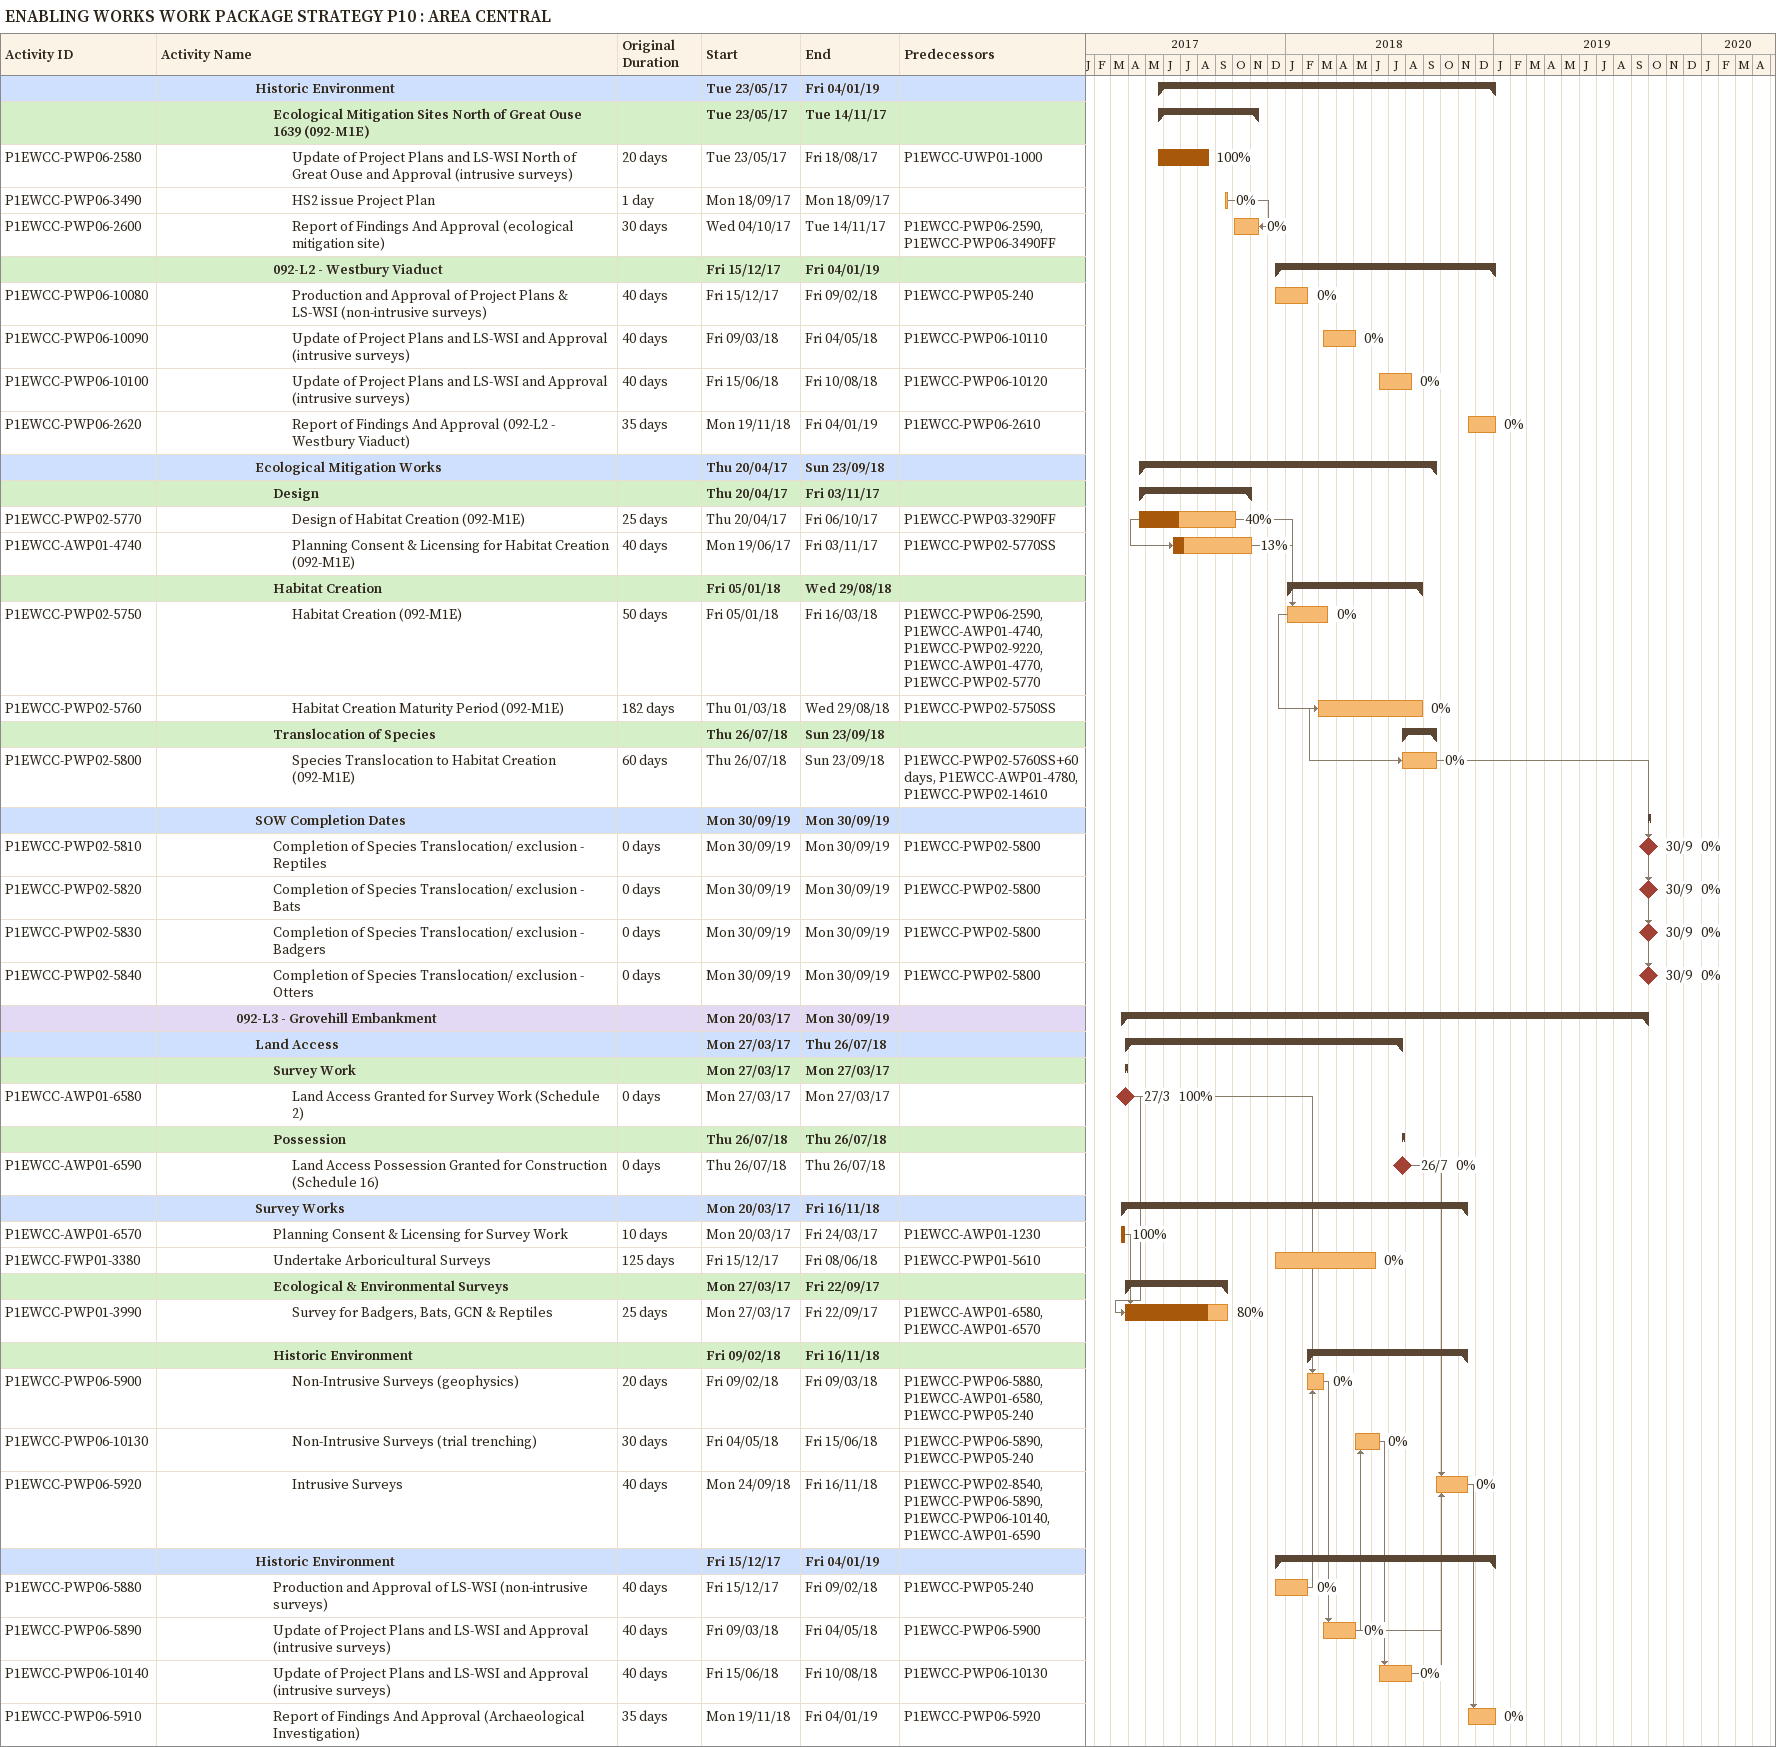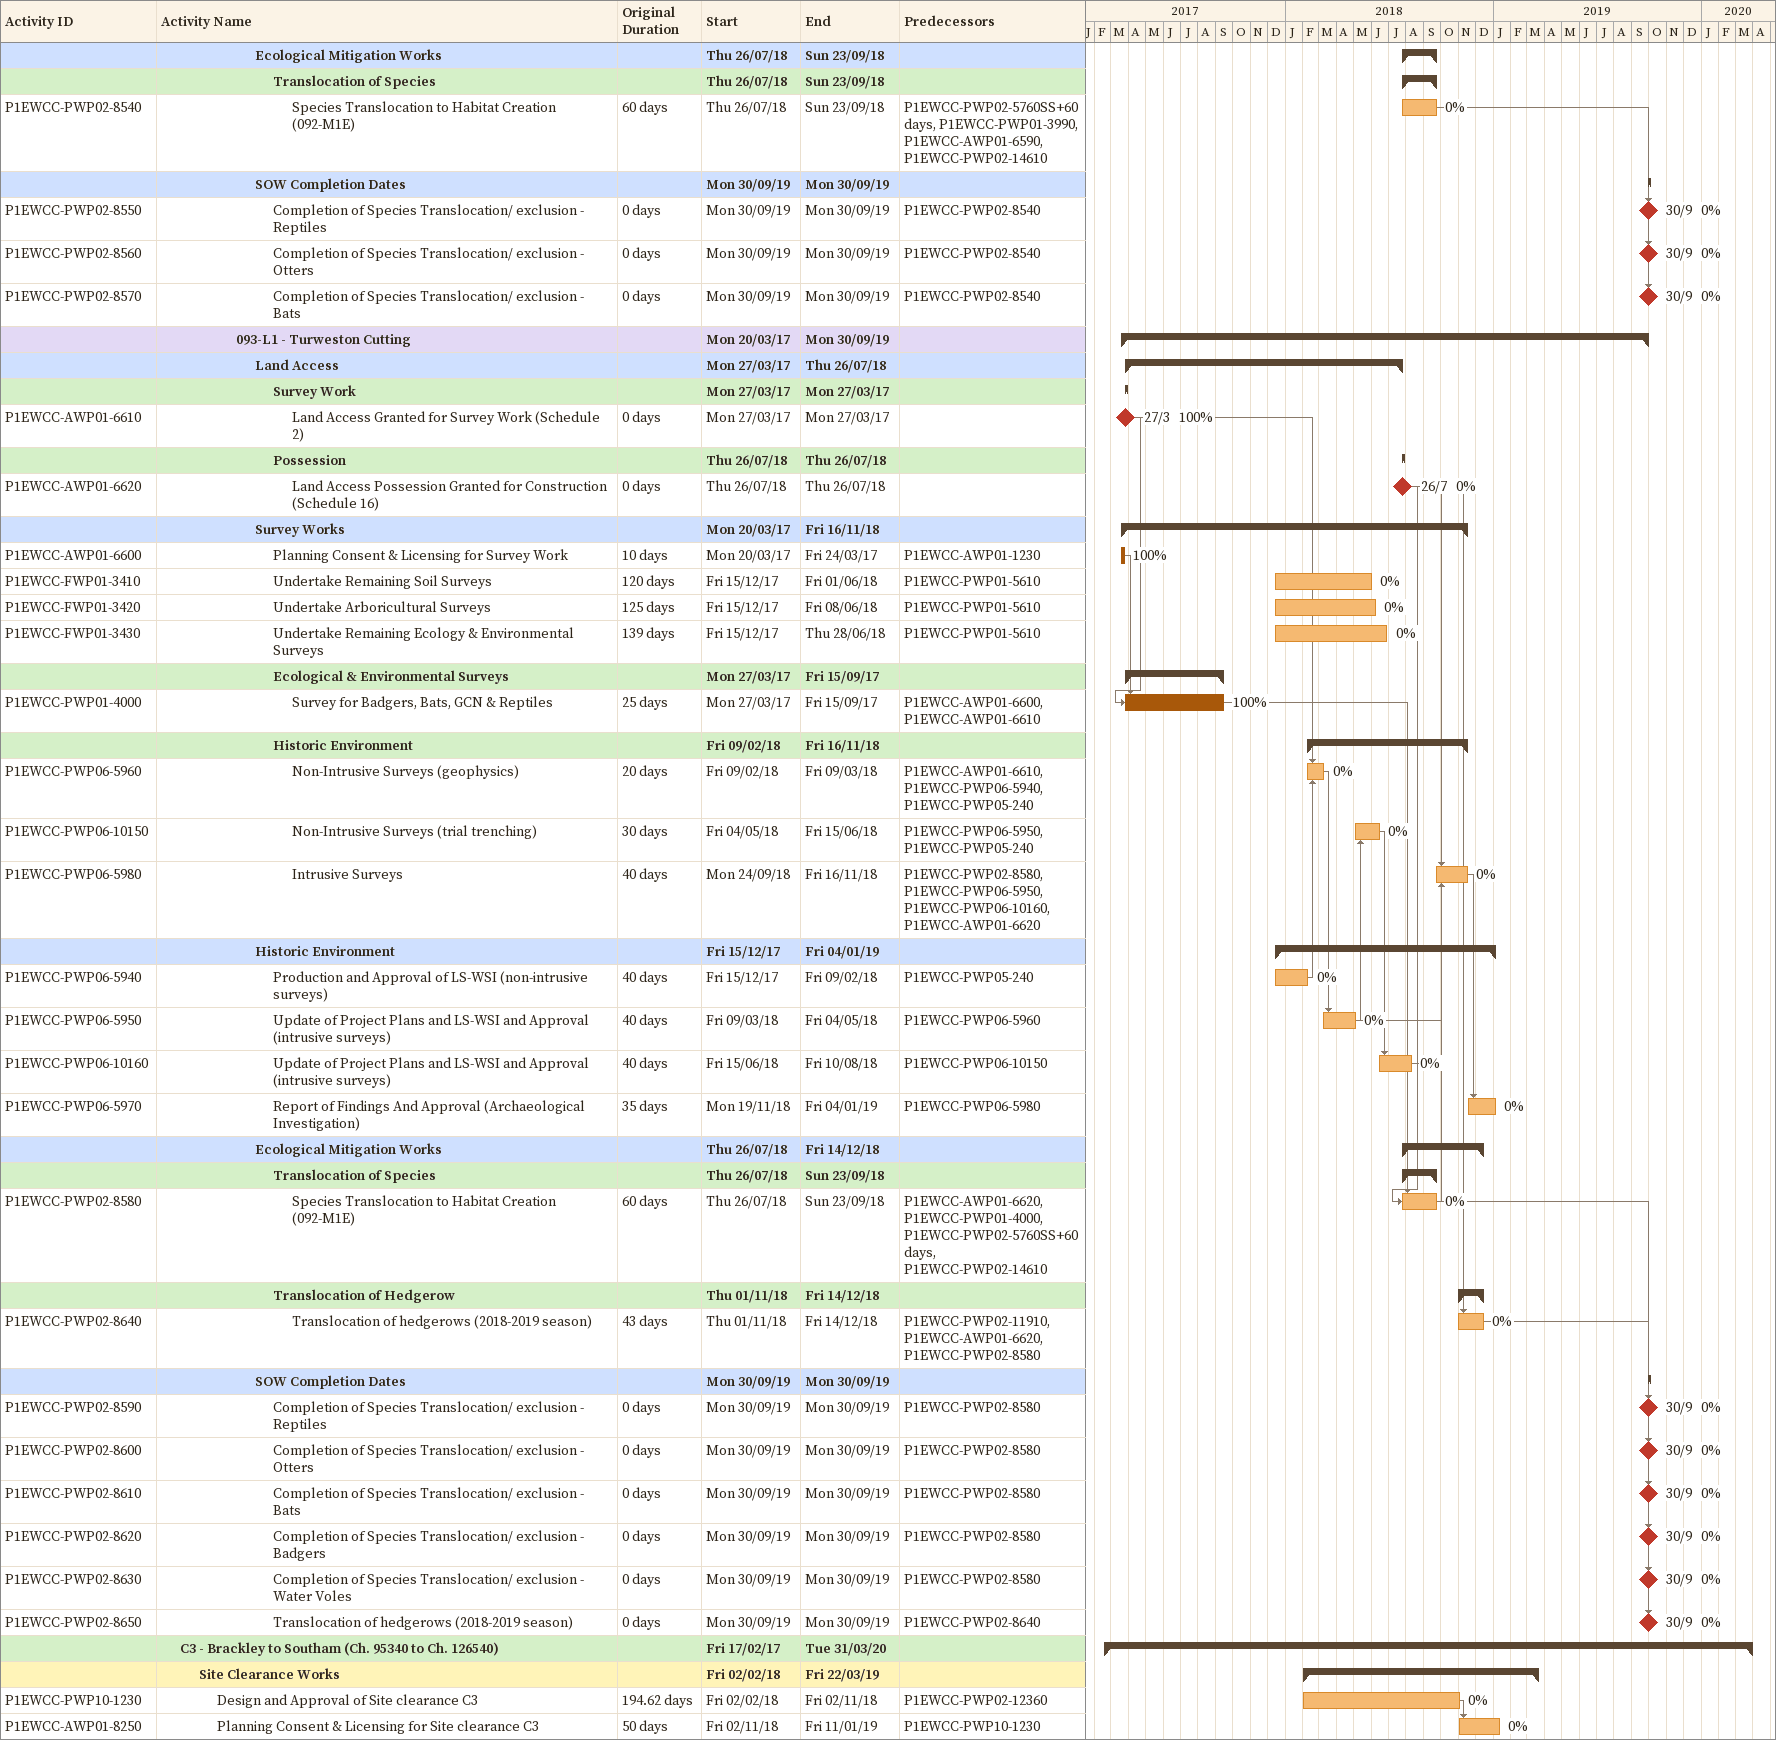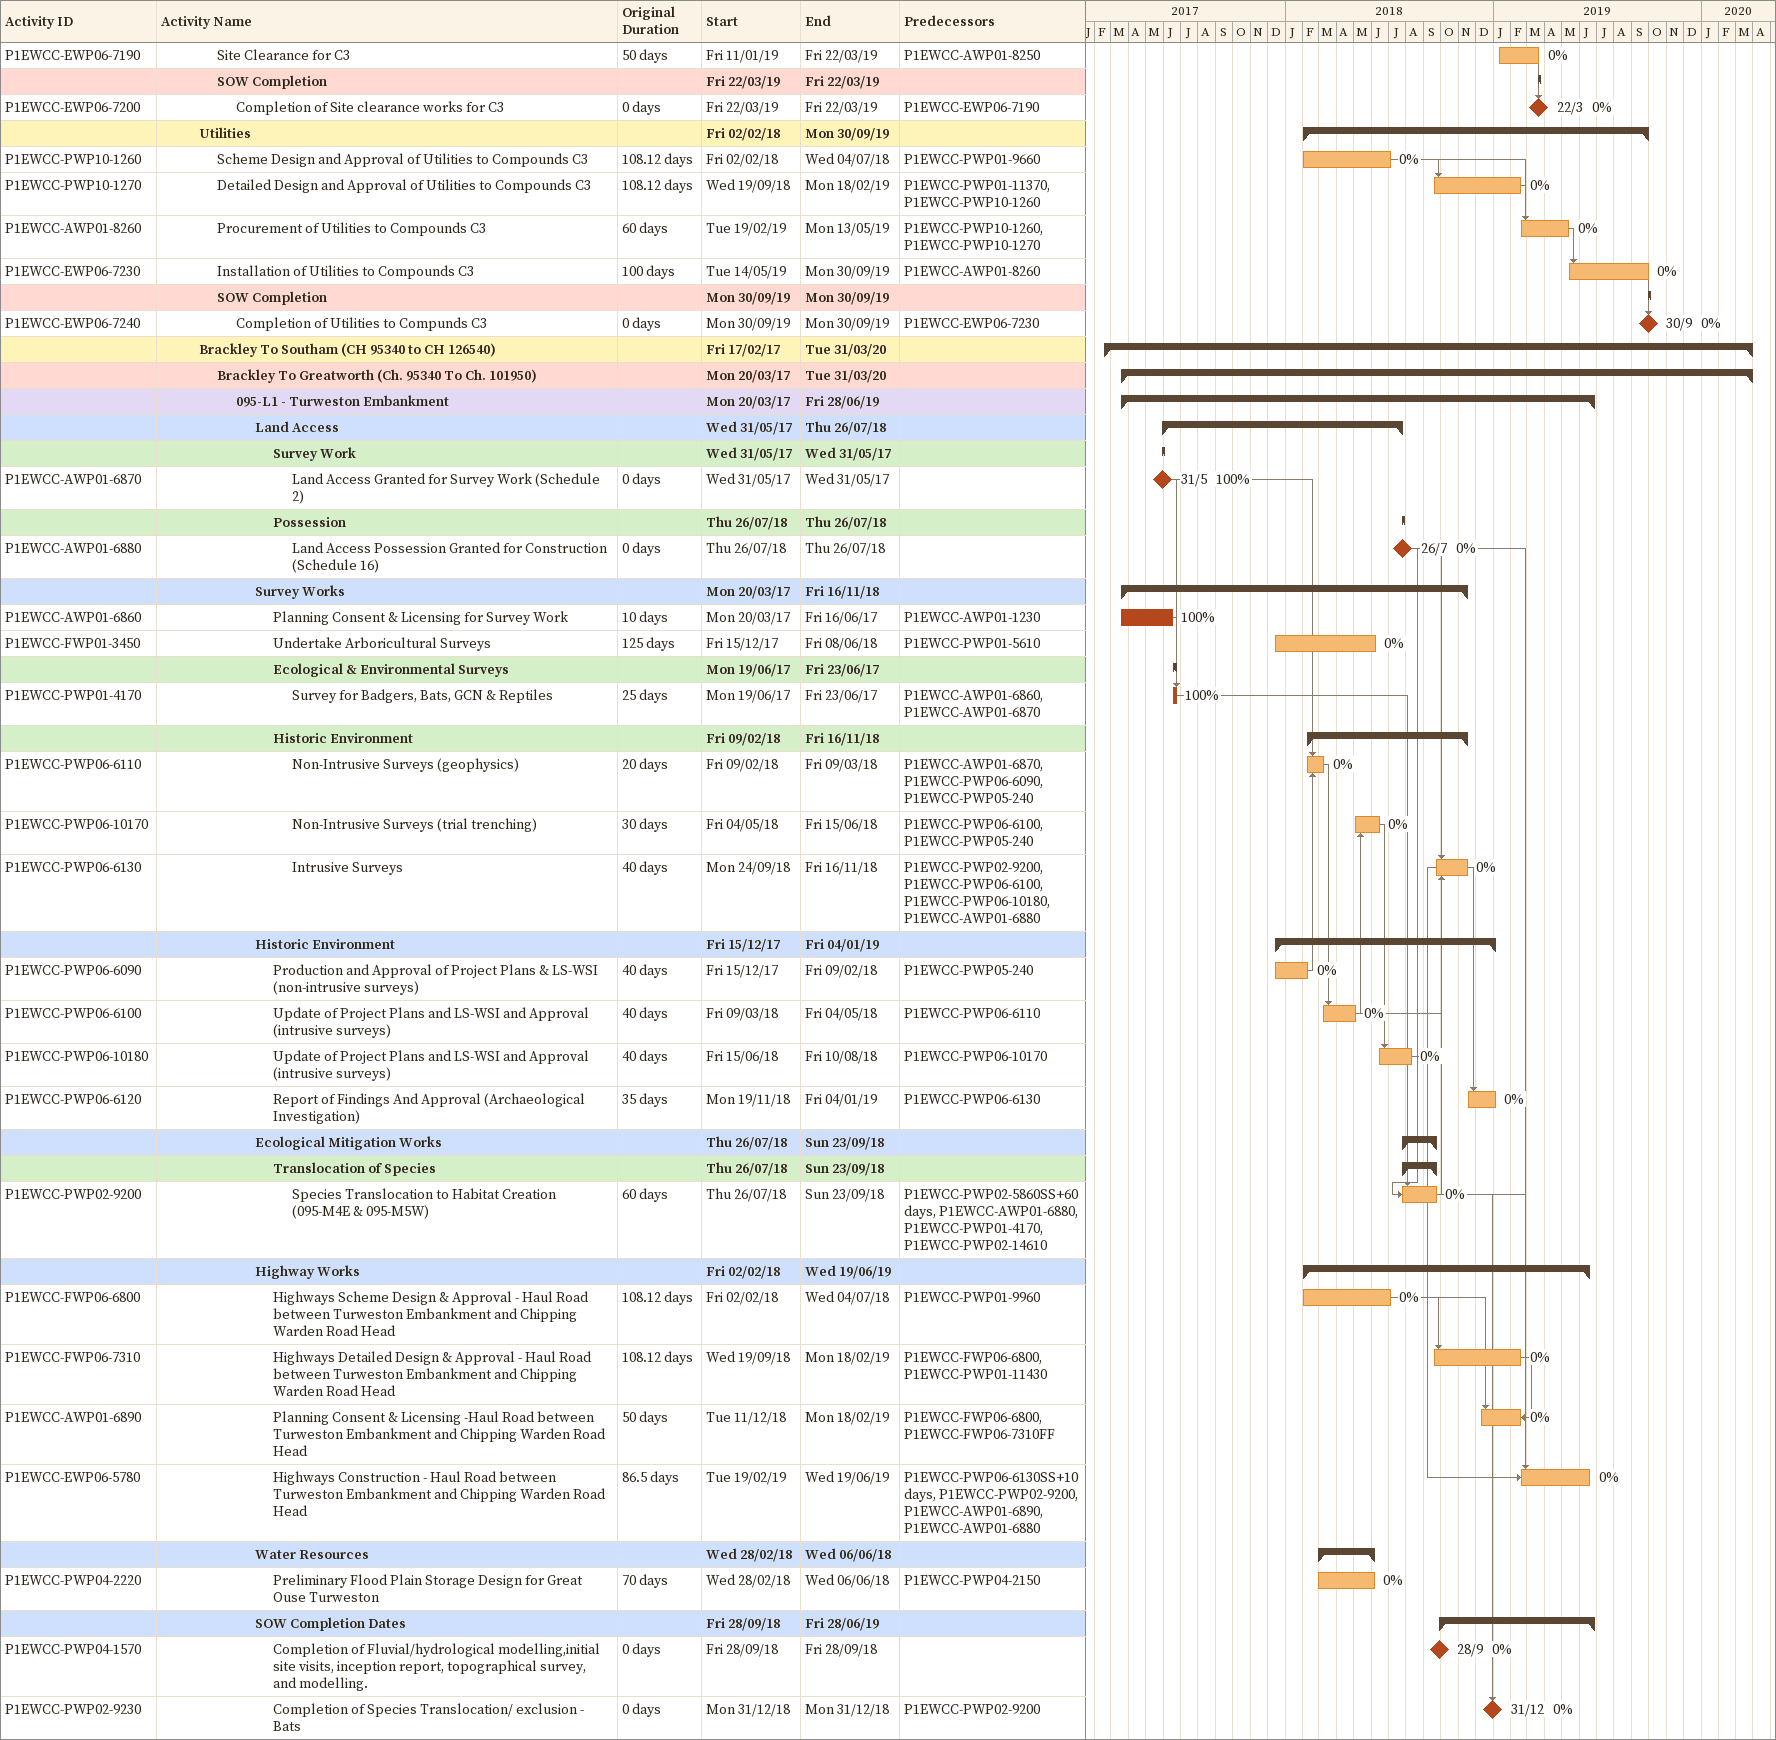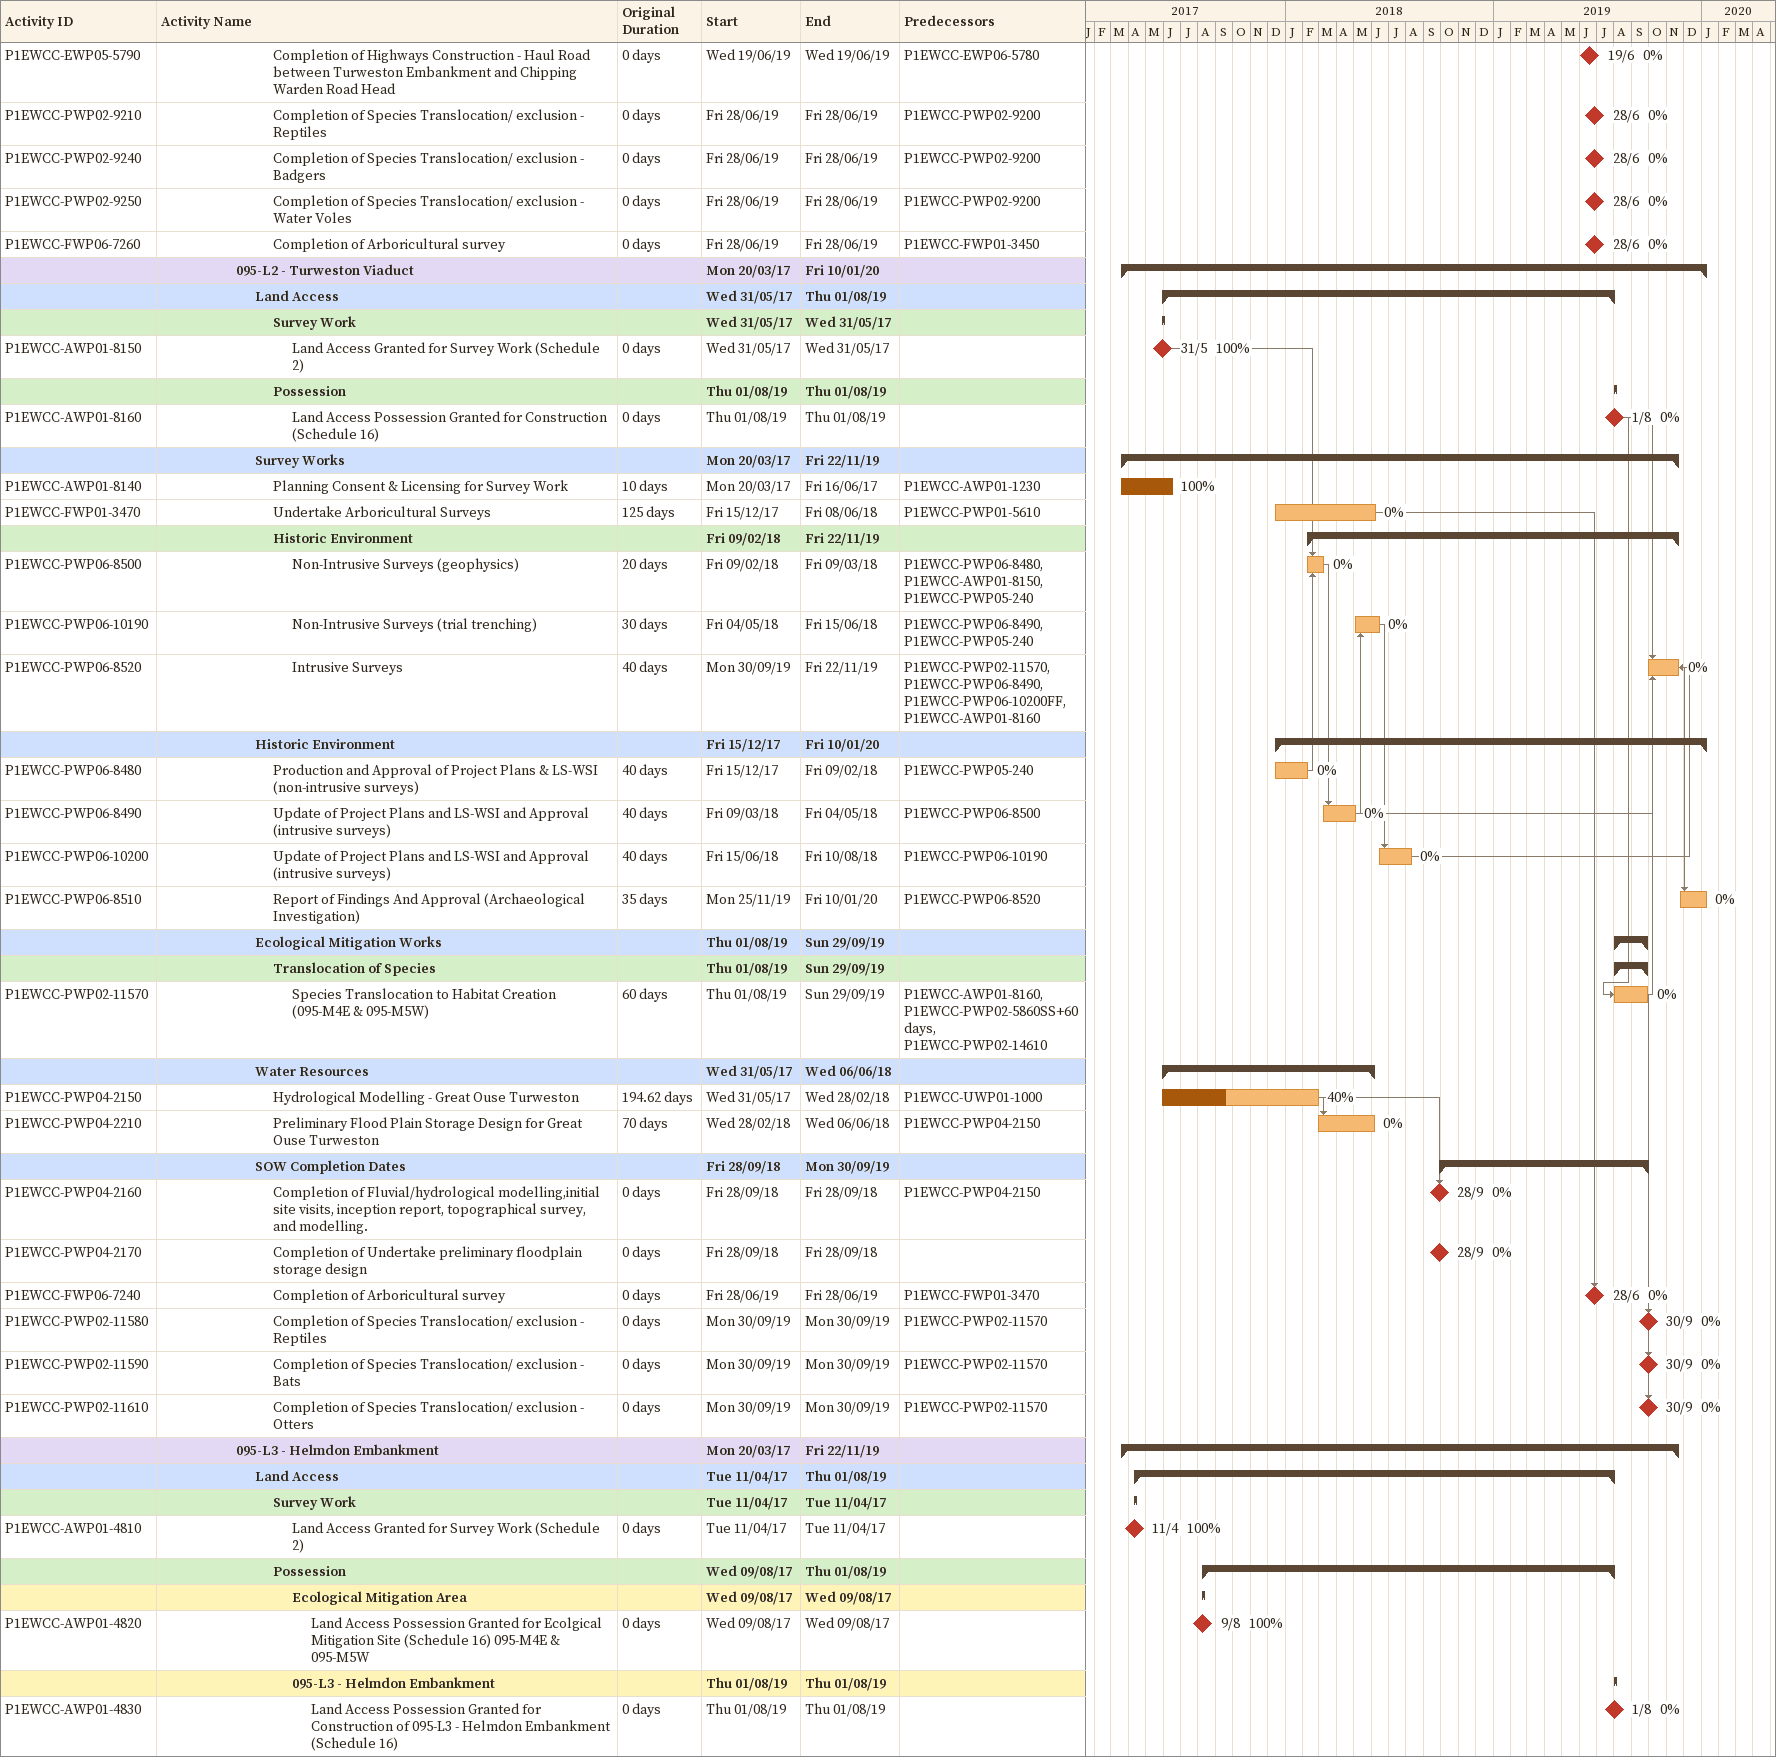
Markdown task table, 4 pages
ENABLING WORKS WORK PACKAGE STRATEGY P10 : AREA CENTRAL

| ID | Level | Task | Original duration | Start | Finish | Predecessors | % complete |
|---|---|---|---|---|---|---|---|
|  | 6 | **Historic Environment** |  | 2017-05-23 | 2019-01-04 |  |  |
|  | 7 | **Ecological Mitigation Sites North of Great Ouse 1639 (092-M1E)** |  | 2017-05-23 | 2017-11-14 |  |  |
| P1EWCC-PWP06-2580 | 8 | Update of Project Plans and LS-WSI North of Great Ouse and Approval (intrusive surveys) | 20d | 2017-05-23 | 2017-08-18 | P1EWCC-UWP01-1000 | 100 |
| P1EWCC-PWP06-3490 | 8 | HS2 issue Project Plan | 1d | 2017-09-18 | 2017-09-18 |  | 0 |
| P1EWCC-PWP06-2600 | 8 | Report of Findings And Approval (ecological mitigation site) | 30d | 2017-10-04 | 2017-11-14 | P1EWCC-PWP06-2590, P1EWCC-PWP06-3490FF | 0 |
|  | 7 | **092-L2 - Westbury Viaduct** |  | 2017-12-15 | 2019-01-04 |  |  |
| P1EWCC-PWP06-10080 | 8 | Production and Approval of Project Plans & LS-WSI (non-intrusive surveys) | 40d | 2017-12-15 | 2018-02-09 | P1EWCC-PWP05-240 | 0 |
| P1EWCC-PWP06-10090 | 8 | Update of Project Plans and LS-WSI and Approval (intrusive surveys) | 40d | 2018-03-09 | 2018-05-04 | P1EWCC-PWP06-10110 | 0 |
| P1EWCC-PWP06-10100 | 8 | Update of Project Plans and LS-WSI and Approval (intrusive surveys) | 40d | 2018-06-15 | 2018-08-10 | P1EWCC-PWP06-10120 | 0 |
| P1EWCC-PWP06-2620 | 8 | Report of Findings And Approval (092-L2 - Westbury Viaduct) | 35d | 2018-11-19 | 2019-01-04 | P1EWCC-PWP06-2610 | 0 |
|  | 6 | **Ecological Mitigation Works** |  | 2017-04-20 | 2018-09-23 |  |  |
|  | 7 | **Design** |  | 2017-04-20 | 2017-11-03 |  |  |
| P1EWCC-PWP02-5770 | 8 | Design of Habitat Creation (092-M1E) | 25d | 2017-04-20 | 2017-10-06 | P1EWCC-PWP03-3290FF | 40 |
| P1EWCC-AWP01-4740 | 8 | Planning Consent & Licensing for Habitat Creation (092-M1E) | 40d | 2017-06-19 | 2017-11-03 | P1EWCC-PWP02-5770SS | 13 |
|  | 7 | **Habitat Creation** |  | 2018-01-05 | 2018-08-29 |  |  |
| P1EWCC-PWP02-5750 | 8 | Habitat Creation (092-M1E) | 50d | 2018-01-05 | 2018-03-16 | P1EWCC-PWP06-2590, P1EWCC-AWP01-4740, P1EWCC-PWP02-9220, P1EWCC-AWP01-4770, P1EWCC-PWP02-5770 | 0 |
| P1EWCC-PWP02-5760 | 8 | Habitat Creation Maturity Period (092-M1E) | 182d | 2018-03-01 | 2018-08-29 | P1EWCC-PWP02-5750SS | 0 |
|  | 7 | **Translocation of Species** |  | 2018-07-26 | 2018-09-23 |  |  |
| P1EWCC-PWP02-5800 | 8 | Species Translocation to Habitat Creation (092-M1E) | 60d | 2018-07-26 | 2018-09-23 | P1EWCC-PWP02-5760SS+60d, P1EWCC-AWP01-4780, P1EWCC-PWP02-14610 | 0 |
|  | 6 | **SOW Completion Dates** |  | 2019-09-30 | 2019-09-30 |  |  |
| P1EWCC-PWP02-5810 | 7 | Completion of Species Translocation/ exclusion - Reptiles | 0d | 2019-09-30 | 2019-09-30 | P1EWCC-PWP02-5800 | 0 |
| P1EWCC-PWP02-5820 | 7 | Completion of Species Translocation/ exclusion - Bats | 0d | 2019-09-30 | 2019-09-30 | P1EWCC-PWP02-5800 | 0 |
| P1EWCC-PWP02-5830 | 7 | Completion of Species Translocation/ exclusion - Badgers | 0d | 2019-09-30 | 2019-09-30 | P1EWCC-PWP02-5800 | 0 |
| P1EWCC-PWP02-5840 | 7 | Completion of Species Translocation/ exclusion - Otters | 0d | 2019-09-30 | 2019-09-30 | P1EWCC-PWP02-5800 | 0 |
|  | 5 | **092-L3 - Grovehill Embankment** |  | 2017-03-20 | 2019-09-30 |  |  |
|  | 6 | **Land Access** |  | 2017-03-27 | 2018-07-26 |  |  |
|  | 7 | **Survey Work** |  | 2017-03-27 | 2017-03-27 |  |  |
| P1EWCC-AWP01-6580 | 8 | Land Access Granted for Survey Work (Schedule 2) | 0d | 2017-03-27 | 2017-03-27 |  | 100 |
|  | 7 | **Possession** |  | 2018-07-26 | 2018-07-26 |  |  |
| P1EWCC-AWP01-6590 | 8 | Land Access Possession Granted for Construction (Schedule 16) | 0d | 2018-07-26 | 2018-07-26 |  | 0 |
|  | 6 | **Survey Works** |  | 2017-03-20 | 2018-11-16 |  |  |
| P1EWCC-AWP01-6570 | 7 | Planning Consent & Licensing for Survey Work | 10d | 2017-03-20 | 2017-03-24 | P1EWCC-AWP01-1230 | 100 |
| P1EWCC-FWP01-3380 | 7 | Undertake Arboricultural Surveys | 125d | 2017-12-15 | 2018-06-08 | P1EWCC-PWP01-5610 | 0 |
|  | 7 | **Ecological & Environmental Surveys** |  | 2017-03-27 | 2017-09-22 |  |  |
| P1EWCC-PWP01-3990 | 8 | Survey for Badgers, Bats, GCN & Reptiles | 25d | 2017-03-27 | 2017-09-22 | P1EWCC-AWP01-6580, P1EWCC-AWP01-6570 | 80 |
|  | 7 | **Historic Environment** |  | 2018-02-09 | 2018-11-16 |  |  |
| P1EWCC-PWP06-5900 | 8 | Non-Intrusive Surveys (geophysics) | 20d | 2018-02-09 | 2018-03-09 | P1EWCC-PWP06-5880, P1EWCC-AWP01-6580, P1EWCC-PWP05-240 | 0 |
| P1EWCC-PWP06-10130 | 8 | Non-Intrusive Surveys (trial trenching) | 30d | 2018-05-04 | 2018-06-15 | P1EWCC-PWP06-5890, P1EWCC-PWP05-240 | 0 |
| P1EWCC-PWP06-5920 | 8 | Intrusive Surveys | 40d | 2018-09-24 | 2018-11-16 | P1EWCC-PWP02-8540, P1EWCC-PWP06-5890, P1EWCC-PWP06-10140, P1EWCC-AWP01-6590 | 0 |
|  | 6 | **Historic Environment** |  | 2017-12-15 | 2019-01-04 |  |  |
| P1EWCC-PWP06-5880 | 7 | Production and Approval of LS-WSI (non-intrusive surveys) | 40d | 2017-12-15 | 2018-02-09 | P1EWCC-PWP05-240 | 0 |
| P1EWCC-PWP06-5890 | 7 | Update of Project Plans and LS-WSI and Approval (intrusive surveys) | 40d | 2018-03-09 | 2018-05-04 | P1EWCC-PWP06-5900 | 0 |
| P1EWCC-PWP06-10140 | 7 | Update of Project Plans and LS-WSI and Approval (intrusive surveys) | 40d | 2018-06-15 | 2018-08-10 | P1EWCC-PWP06-10130 | 0 |
| P1EWCC-PWP06-5910 | 7 | Report of Findings And Approval (Archaeological Investigation) | 35d | 2018-11-19 | 2019-01-04 | P1EWCC-PWP06-5920 | 0 |
|  | 6 | **Ecological Mitigation Works** |  | 2018-07-26 | 2018-09-23 |  |  |
|  | 7 | **Translocation of Species** |  | 2018-07-26 | 2018-09-23 |  |  |
| P1EWCC-PWP02-8540 | 8 | Species Translocation to Habitat Creation (092-M1E) | 60d | 2018-07-26 | 2018-09-23 | P1EWCC-PWP02-5760SS+60d, P1EWCC-PWP01-3990, P1EWCC-AWP01-6590, P1EWCC-PWP02-14610 | 0 |
|  | 6 | **SOW Completion Dates** |  | 2019-09-30 | 2019-09-30 |  |  |
| P1EWCC-PWP02-8550 | 7 | Completion of Species Translocation/ exclusion - Reptiles | 0d | 2019-09-30 | 2019-09-30 | P1EWCC-PWP02-8540 | 0 |
| P1EWCC-PWP02-8560 | 7 | Completion of Species Translocation/ exclusion - Otters | 0d | 2019-09-30 | 2019-09-30 | P1EWCC-PWP02-8540 | 0 |
| P1EWCC-PWP02-8570 | 7 | Completion of Species Translocation/ exclusion - Bats | 0d | 2019-09-30 | 2019-09-30 | P1EWCC-PWP02-8540 | 0 |
|  | 5 | **093-L1 - Turweston Cutting** |  | 2017-03-20 | 2019-09-30 |  |  |
|  | 6 | **Land Access** |  | 2017-03-27 | 2018-07-26 |  |  |
|  | 7 | **Survey Work** |  | 2017-03-27 | 2017-03-27 |  |  |
| P1EWCC-AWP01-6610 | 8 | Land Access Granted for Survey Work (Schedule 2) | 0d | 2017-03-27 | 2017-03-27 |  | 100 |
|  | 7 | **Possession** |  | 2018-07-26 | 2018-07-26 |  |  |
| P1EWCC-AWP01-6620 | 8 | Land Access Possession Granted for Construction (Schedule 16) | 0d | 2018-07-26 | 2018-07-26 |  | 0 |
|  | 6 | **Survey Works** |  | 2017-03-20 | 2018-11-16 |  |  |
| P1EWCC-AWP01-6600 | 7 | Planning Consent & Licensing for Survey Work | 10d | 2017-03-20 | 2017-03-24 | P1EWCC-AWP01-1230 | 100 |
| P1EWCC-FWP01-3410 | 7 | Undertake Remaining Soil Surveys | 120d | 2017-12-15 | 2018-06-01 | P1EWCC-PWP01-5610 | 0 |
| P1EWCC-FWP01-3420 | 7 | Undertake Arboricultural Surveys | 125d | 2017-12-15 | 2018-06-08 | P1EWCC-PWP01-5610 | 0 |
| P1EWCC-FWP01-3430 | 7 | Undertake Remaining Ecology & Environmental Surveys | 139d | 2017-12-15 | 2018-06-28 | P1EWCC-PWP01-5610 | 0 |
|  | 7 | **Ecological & Environmental Surveys** |  | 2017-03-27 | 2017-09-15 |  |  |
| P1EWCC-PWP01-4000 | 8 | Survey for Badgers, Bats, GCN & Reptiles | 25d | 2017-03-27 | 2017-09-15 | P1EWCC-AWP01-6600, P1EWCC-AWP01-6610 | 100 |
|  | 7 | **Historic Environment** |  | 2018-02-09 | 2018-11-16 |  |  |
| P1EWCC-PWP06-5960 | 8 | Non-Intrusive Surveys (geophysics) | 20d | 2018-02-09 | 2018-03-09 | P1EWCC-AWP01-6610, P1EWCC-PWP06-5940, P1EWCC-PWP05-240 | 0 |
| P1EWCC-PWP06-10150 | 8 | Non-Intrusive Surveys (trial trenching) | 30d | 2018-05-04 | 2018-06-15 | P1EWCC-PWP06-5950, P1EWCC-PWP05-240 | 0 |
| P1EWCC-PWP06-5980 | 8 | Intrusive Surveys | 40d | 2018-09-24 | 2018-11-16 | P1EWCC-PWP02-8580, P1EWCC-PWP06-5950, P1EWCC-PWP06-10160, P1EWCC-AWP01-6620 | 0 |
|  | 6 | **Historic Environment** |  | 2017-12-15 | 2019-01-04 |  |  |
| P1EWCC-PWP06-5940 | 7 | Production and Approval of LS-WSI (non-intrusive surveys) | 40d | 2017-12-15 | 2018-02-09 | P1EWCC-PWP05-240 | 0 |
| P1EWCC-PWP06-5950 | 7 | Update of Project Plans and LS-WSI and Approval (intrusive surveys) | 40d | 2018-03-09 | 2018-05-04 | P1EWCC-PWP06-5960 | 0 |
| P1EWCC-PWP06-10160 | 7 | Update of Project Plans and LS-WSI and Approval (intrusive surveys) | 40d | 2018-06-15 | 2018-08-10 | P1EWCC-PWP06-10150 | 0 |
| P1EWCC-PWP06-5970 | 7 | Report of Findings And Approval (Archaeological Investigation) | 35d | 2018-11-19 | 2019-01-04 | P1EWCC-PWP06-5980 | 0 |
|  | 6 | **Ecological Mitigation Works** |  | 2018-07-26 | 2018-12-14 |  |  |
|  | 7 | **Translocation of Species** |  | 2018-07-26 | 2018-09-23 |  |  |
| P1EWCC-PWP02-8580 | 8 | Species Translocation to Habitat Creation (092-M1E) | 60d | 2018-07-26 | 2018-09-23 | P1EWCC-AWP01-6620, P1EWCC-PWP01-4000, P1EWCC-PWP02-5760SS+60d, P1EWCC-PWP02-14610 | 0 |
|  | 7 | **Translocation of Hedgerow** |  | 2018-11-01 | 2018-12-14 |  |  |
| P1EWCC-PWP02-8640 | 8 | Translocation of hedgerows (2018-2019 season) | 43d | 2018-11-01 | 2018-12-14 | P1EWCC-PWP02-11910, P1EWCC-AWP01-6620, P1EWCC-PWP02-8580 | 0 |
|  | 6 | **SOW Completion Dates** |  | 2019-09-30 | 2019-09-30 |  |  |
| P1EWCC-PWP02-8590 | 7 | Completion of Species Translocation/ exclusion - Reptiles | 0d | 2019-09-30 | 2019-09-30 | P1EWCC-PWP02-8580 | 0 |
| P1EWCC-PWP02-8600 | 7 | Completion of Species Translocation/ exclusion - Otters | 0d | 2019-09-30 | 2019-09-30 | P1EWCC-PWP02-8580 | 0 |
| P1EWCC-PWP02-8610 | 7 | Completion of Species Translocation/ exclusion - Bats | 0d | 2019-09-30 | 2019-09-30 | P1EWCC-PWP02-8580 | 0 |
| P1EWCC-PWP02-8620 | 7 | Completion of Species Translocation/ exclusion - Badgers | 0d | 2019-09-30 | 2019-09-30 | P1EWCC-PWP02-8580 | 0 |
| P1EWCC-PWP02-8630 | 7 | Completion of Species Translocation/ exclusion - Water Voles | 0d | 2019-09-30 | 2019-09-30 | P1EWCC-PWP02-8580 | 0 |
| P1EWCC-PWP02-8650 | 7 | Translocation of hedgerows (2018-2019 season) | 0d | 2019-09-30 | 2019-09-30 | P1EWCC-PWP02-8640 | 0 |
|  | 2 | **C3 - Brackley to Southam (Ch. 95340 to Ch. 126540)** |  | 2017-02-17 | 2020-03-31 |  |  |
|  | 3 | **Site Clearance Works** |  | 2018-02-02 | 2019-03-22 |  |  |
| P1EWCC-PWP10-1230 | 4 | Design and Approval of Site clearance C3 | 194.62d | 2018-02-02 | 2018-11-02 | P1EWCC-PWP02-12360 | 0 |
| P1EWCC-AWP01-8250 | 4 | Planning Consent & Licensing for Site clearance C3 | 50d | 2018-11-02 | 2019-01-11 | P1EWCC-PWP10-1230 | 0 |
| P1EWCC-EWP06-7190 | 4 | Site Clearance for C3 | 50d | 2019-01-11 | 2019-03-22 | P1EWCC-AWP01-8250 | 0 |
|  | 4 | **SOW Completion** |  | 2019-03-22 | 2019-03-22 |  |  |
| P1EWCC-EWP06-7200 | 5 | Completion of Site clearance works for C3 | 0d | 2019-03-22 | 2019-03-22 | P1EWCC-EWP06-7190 | 0 |
|  | 3 | **Utilities** |  | 2018-02-02 | 2019-09-30 |  |  |
| P1EWCC-PWP10-1260 | 4 | Scheme Design and Approval of Utilities to Compounds C3 | 108.12d | 2018-02-02 | 2018-07-04 | P1EWCC-PWP01-9660 | 0 |
| P1EWCC-PWP10-1270 | 4 | Detailed Design and Approval of Utilities to Compounds C3 | 108.12d | 2018-09-19 | 2019-02-18 | P1EWCC-PWP01-11370, P1EWCC-PWP10-1260 | 0 |
| P1EWCC-AWP01-8260 | 4 | Procurement of Utilities to Compounds C3 | 60d | 2019-02-19 | 2019-05-13 | P1EWCC-PWP10-1260, P1EWCC-PWP10-1270 | 0 |
| P1EWCC-EWP06-7230 | 4 | Installation of Utilities to Compounds C3 | 100d | 2019-05-14 | 2019-09-30 | P1EWCC-AWP01-8260 | 0 |
|  | 4 | **SOW Completion** |  | 2019-09-30 | 2019-09-30 |  |  |
| P1EWCC-EWP06-7240 | 5 | Completion of Utilities to Compunds C3 | 0d | 2019-09-30 | 2019-09-30 | P1EWCC-EWP06-7230 | 0 |
|  | 3 | **Brackley To Southam (CH 95340 to CH 126540)** |  | 2017-02-17 | 2020-03-31 |  |  |
|  | 4 | **Brackley To Greatworth (Ch. 95340 To Ch. 101950)** |  | 2017-03-20 | 2020-03-31 |  |  |
|  | 5 | **095-L1 - Turweston Embankment** |  | 2017-03-20 | 2019-06-28 |  |  |
|  | 6 | **Land Access** |  | 2017-05-31 | 2018-07-26 |  |  |
|  | 7 | **Survey Work** |  | 2017-05-31 | 2017-05-31 |  |  |
| P1EWCC-AWP01-6870 | 8 | Land Access Granted for Survey Work (Schedule 2) | 0d | 2017-05-31 | 2017-05-31 |  | 100 |
|  | 7 | **Possession** |  | 2018-07-26 | 2018-07-26 |  |  |
| P1EWCC-AWP01-6880 | 8 | Land Access Possession Granted for Construction (Schedule 16) | 0d | 2018-07-26 | 2018-07-26 |  | 0 |
|  | 6 | **Survey Works** |  | 2017-03-20 | 2018-11-16 |  |  |
| P1EWCC-AWP01-6860 | 7 | Planning Consent & Licensing for Survey Work | 10d | 2017-03-20 | 2017-06-16 | P1EWCC-AWP01-1230 | 100 |
| P1EWCC-FWP01-3450 | 7 | Undertake Arboricultural Surveys | 125d | 2017-12-15 | 2018-06-08 | P1EWCC-PWP01-5610 | 0 |
|  | 7 | **Ecological & Environmental Surveys** |  | 2017-06-19 | 2017-06-23 |  |  |
| P1EWCC-PWP01-4170 | 8 | Survey for Badgers, Bats, GCN & Reptiles | 25d | 2017-06-19 | 2017-06-23 | P1EWCC-AWP01-6860, P1EWCC-AWP01-6870 | 100 |
|  | 7 | **Historic Environment** |  | 2018-02-09 | 2018-11-16 |  |  |
| P1EWCC-PWP06-6110 | 8 | Non-Intrusive Surveys (geophysics) | 20d | 2018-02-09 | 2018-03-09 | P1EWCC-AWP01-6870, P1EWCC-PWP06-6090, P1EWCC-PWP05-240 | 0 |
| P1EWCC-PWP06-10170 | 8 | Non-Intrusive Surveys (trial trenching) | 30d | 2018-05-04 | 2018-06-15 | P1EWCC-PWP06-6100, P1EWCC-PWP05-240 | 0 |
| P1EWCC-PWP06-6130 | 8 | Intrusive Surveys | 40d | 2018-09-24 | 2018-11-16 | P1EWCC-PWP02-9200, P1EWCC-PWP06-6100, P1EWCC-PWP06-10180, P1EWCC-AWP01-6880 | 0 |
|  | 6 | **Historic Environment** |  | 2017-12-15 | 2019-01-04 |  |  |
| P1EWCC-PWP06-6090 | 7 | Production and Approval of Project Plans & LS-WSI (non-intrusive surveys) | 40d | 2017-12-15 | 2018-02-09 | P1EWCC-PWP05-240 | 0 |
| P1EWCC-PWP06-6100 | 7 | Update of Project Plans and LS-WSI and Approval (intrusive surveys) | 40d | 2018-03-09 | 2018-05-04 | P1EWCC-PWP06-6110 | 0 |
| P1EWCC-PWP06-10180 | 7 | Update of Project Plans and LS-WSI and Approval (intrusive surveys) | 40d | 2018-06-15 | 2018-08-10 | P1EWCC-PWP06-10170 | 0 |
| P1EWCC-PWP06-6120 | 7 | Report of Findings And Approval (Archaeological Investigation) | 35d | 2018-11-19 | 2019-01-04 | P1EWCC-PWP06-6130 | 0 |
|  | 6 | **Ecological Mitigation Works** |  | 2018-07-26 | 2018-09-23 |  |  |
|  | 7 | **Translocation of Species** |  | 2018-07-26 | 2018-09-23 |  |  |
| P1EWCC-PWP02-9200 | 8 | Species Translocation to Habitat Creation (095-M4E & 095-M5W) | 60d | 2018-07-26 | 2018-09-23 | P1EWCC-PWP02-5860SS+60d, P1EWCC-AWP01-6880, P1EWCC-PWP01-4170, P1EWCC-PWP02-14610 | 0 |
|  | 6 | **Highway Works** |  | 2018-02-02 | 2019-06-19 |  |  |
| P1EWCC-FWP06-6800 | 7 | Highways Scheme Design & Approval - Haul Road between Turweston Embankment and Chipping Warden Road Head | 108.12d | 2018-02-02 | 2018-07-04 | P1EWCC-PWP01-9960 | 0 |
| P1EWCC-FWP06-7310 | 7 | Highways Detailed Design & Approval - Haul Road between Turweston Embankment and Chipping Warden Road Head | 108.12d | 2018-09-19 | 2019-02-18 | P1EWCC-FWP06-6800, P1EWCC-PWP01-11430 | 0 |
| P1EWCC-AWP01-6890 | 7 | Planning Consent & Licensing -Haul Road between Turweston Embankment and Chipping Warden Road Head | 50d | 2018-12-11 | 2019-02-18 | P1EWCC-FWP06-6800, P1EWCC-FWP06-7310FF | 0 |
| P1EWCC-EWP06-5780 | 7 | Highways Construction - Haul Road between Turweston Embankment and Chipping Warden Road Head | 86.5d | 2019-02-19 | 2019-06-19 | P1EWCC-PWP06-6130SS+10d, P1EWCC-PWP02-9200, P1EWCC-AWP01-6890, P1EWCC-AWP01-6880 | 0 |
|  | 6 | **Water Resources** |  | 2018-02-28 | 2018-06-06 |  |  |
| P1EWCC-PWP04-2220 | 7 | Preliminary Flood Plain Storage Design for Great Ouse Turweston | 70d | 2018-02-28 | 2018-06-06 | P1EWCC-PWP04-2150 | 0 |
|  | 6 | **SOW Completion Dates** |  | 2018-09-28 | 2019-06-28 |  |  |
| P1EWCC-PWP04-1570 | 7 | Completion of Fluvial/hydrological modelling,initial site visits, inception report, topographical survey, and modelling. | 0d | 2018-09-28 | 2018-09-28 |  | 0 |
| P1EWCC-PWP02-9230 | 7 | Completion of Species Translocation/ exclusion - Bats | 0d | 2018-12-31 | 2018-12-31 | P1EWCC-PWP02-9200 | 0 |
| P1EWCC-EWP05-5790 | 7 | Completion of Highways Construction - Haul Road between Turweston Embankment and Chipping Warden Road Head | 0d | 2019-06-19 | 2019-06-19 | P1EWCC-EWP06-5780 | 0 |
| P1EWCC-PWP02-9210 | 7 | Completion of Species Translocation/ exclusion - Reptiles | 0d | 2019-06-28 | 2019-06-28 | P1EWCC-PWP02-9200 | 0 |
| P1EWCC-PWP02-9240 | 7 | Completion of Species Translocation/ exclusion - Badgers | 0d | 2019-06-28 | 2019-06-28 | P1EWCC-PWP02-9200 | 0 |
| P1EWCC-PWP02-9250 | 7 | Completion of Species Translocation/ exclusion - Water Voles | 0d | 2019-06-28 | 2019-06-28 | P1EWCC-PWP02-9200 | 0 |
| P1EWCC-FWP06-7260 | 7 | Completion of Arboricultural survey | 0d | 2019-06-28 | 2019-06-28 | P1EWCC-FWP01-3450 | 0 |
|  | 5 | **095-L2 - Turweston Viaduct** |  | 2017-03-20 | 2020-01-10 |  |  |
|  | 6 | **Land Access** |  | 2017-05-31 | 2019-08-01 |  |  |
|  | 7 | **Survey Work** |  | 2017-05-31 | 2017-05-31 |  |  |
| P1EWCC-AWP01-8150 | 8 | Land Access Granted for Survey Work (Schedule 2) | 0d | 2017-05-31 | 2017-05-31 |  | 100 |
|  | 7 | **Possession** |  | 2019-08-01 | 2019-08-01 |  |  |
| P1EWCC-AWP01-8160 | 8 | Land Access Possession Granted for Construction (Schedule 16) | 0d | 2019-08-01 | 2019-08-01 |  | 0 |
|  | 6 | **Survey Works** |  | 2017-03-20 | 2019-11-22 |  |  |
| P1EWCC-AWP01-8140 | 7 | Planning Consent & Licensing for Survey Work | 10d | 2017-03-20 | 2017-06-16 | P1EWCC-AWP01-1230 | 100 |
| P1EWCC-FWP01-3470 | 7 | Undertake Arboricultural Surveys | 125d | 2017-12-15 | 2018-06-08 | P1EWCC-PWP01-5610 | 0 |
|  | 7 | **Historic Environment** |  | 2018-02-09 | 2019-11-22 |  |  |
| P1EWCC-PWP06-8500 | 8 | Non-Intrusive Surveys (geophysics) | 20d | 2018-02-09 | 2018-03-09 | P1EWCC-PWP06-8480, P1EWCC-AWP01-8150, P1EWCC-PWP05-240 | 0 |
| P1EWCC-PWP06-10190 | 8 | Non-Intrusive Surveys (trial trenching) | 30d | 2018-05-04 | 2018-06-15 | P1EWCC-PWP06-8490, P1EWCC-PWP05-240 | 0 |
| P1EWCC-PWP06-8520 | 8 | Intrusive Surveys | 40d | 2019-09-30 | 2019-11-22 | P1EWCC-PWP02-11570, P1EWCC-PWP06-8490, P1EWCC-PWP06-10200FF, P1EWCC-AWP01-8160 | 0 |
|  | 6 | **Historic Environment** |  | 2017-12-15 | 2020-01-10 |  |  |
| P1EWCC-PWP06-8480 | 7 | Production and Approval of Project Plans & LS-WSI (non-intrusive surveys) | 40d | 2017-12-15 | 2018-02-09 | P1EWCC-PWP05-240 | 0 |
| P1EWCC-PWP06-8490 | 7 | Update of Project Plans and LS-WSI and Approval (intrusive surveys) | 40d | 2018-03-09 | 2018-05-04 | P1EWCC-PWP06-8500 | 0 |
| P1EWCC-PWP06-10200 | 7 | Update of Project Plans and LS-WSI and Approval (intrusive surveys) | 40d | 2018-06-15 | 2018-08-10 | P1EWCC-PWP06-10190 | 0 |
| P1EWCC-PWP06-8510 | 7 | Report of Findings And Approval (Archaeological Investigation) | 35d | 2019-11-25 | 2020-01-10 | P1EWCC-PWP06-8520 | 0 |
|  | 6 | **Ecological Mitigation Works** |  | 2019-08-01 | 2019-09-29 |  |  |
|  | 7 | **Translocation of Species** |  | 2019-08-01 | 2019-09-29 |  |  |
| P1EWCC-PWP02-11570 | 8 | Species Translocation to Habitat Creation (095-M4E & 095-M5W) | 60d | 2019-08-01 | 2019-09-29 | P1EWCC-AWP01-8160, P1EWCC-PWP02-5860SS+60d, P1EWCC-PWP02-14610 | 0 |
|  | 6 | **Water Resources** |  | 2017-05-31 | 2018-06-06 |  |  |
| P1EWCC-PWP04-2150 | 7 | Hydrological Modelling - Great Ouse Turweston | 194.62d | 2017-05-31 | 2018-02-28 | P1EWCC-UWP01-1000 | 40 |
| P1EWCC-PWP04-2210 | 7 | Preliminary Flood Plain Storage Design for Great Ouse Turweston | 70d | 2018-02-28 | 2018-06-06 | P1EWCC-PWP04-2150 | 0 |
|  | 6 | **SOW Completion Dates** |  | 2018-09-28 | 2019-09-30 |  |  |
| P1EWCC-PWP04-2160 | 7 | Completion of Fluvial/hydrological modelling,initial site visits, inception report, topographical survey, and modelling. | 0d | 2018-09-28 | 2018-09-28 | P1EWCC-PWP04-2150 | 0 |
| P1EWCC-PWP04-2170 | 7 | Completion of Undertake preliminary floodplain storage design | 0d | 2018-09-28 | 2018-09-28 |  | 0 |
| P1EWCC-FWP06-7240 | 7 | Completion of Arboricultural survey | 0d | 2019-06-28 | 2019-06-28 | P1EWCC-FWP01-3470 | 0 |
| P1EWCC-PWP02-11580 | 7 | Completion of Species Translocation/ exclusion - Reptiles | 0d | 2019-09-30 | 2019-09-30 | P1EWCC-PWP02-11570 | 0 |
| P1EWCC-PWP02-11590 | 7 | Completion of Species Translocation/ exclusion - Bats | 0d | 2019-09-30 | 2019-09-30 | P1EWCC-PWP02-11570 | 0 |
| P1EWCC-PWP02-11610 | 7 | Completion of Species Translocation/ exclusion - Otters | 0d | 2019-09-30 | 2019-09-30 | P1EWCC-PWP02-11570 | 0 |
|  | 5 | **095-L3 - Helmdon Embankment** |  | 2017-03-20 | 2019-11-22 |  |  |
|  | 6 | **Land Access** |  | 2017-04-11 | 2019-08-01 |  |  |
|  | 7 | **Survey Work** |  | 2017-04-11 | 2017-04-11 |  |  |
| P1EWCC-AWP01-4810 | 8 | Land Access Granted for Survey Work (Schedule 2) | 0d | 2017-04-11 | 2017-04-11 |  | 100 |
|  | 7 | **Possession** |  | 2017-08-09 | 2019-08-01 |  |  |
|  | 8 | **Ecological Mitigation Area** |  | 2017-08-09 | 2017-08-09 |  |  |
| P1EWCC-AWP01-4820 | 9 | Land Access Possession Granted for Ecolgical Mitigation Site (Schedule 16) 095-M4E & 095-M5W | 0d | 2017-08-09 | 2017-08-09 |  | 100 |
|  | 8 | **095-L3 - Helmdon Embankment** |  | 2019-08-01 | 2019-08-01 |  |  |
| P1EWCC-AWP01-4830 | 9 | Land Access Possession Granted for Construction of 095-L3 - Helmdon Embankment (Schedule 16) | 0d | 2019-08-01 | 2019-08-01 |  | 0 |
